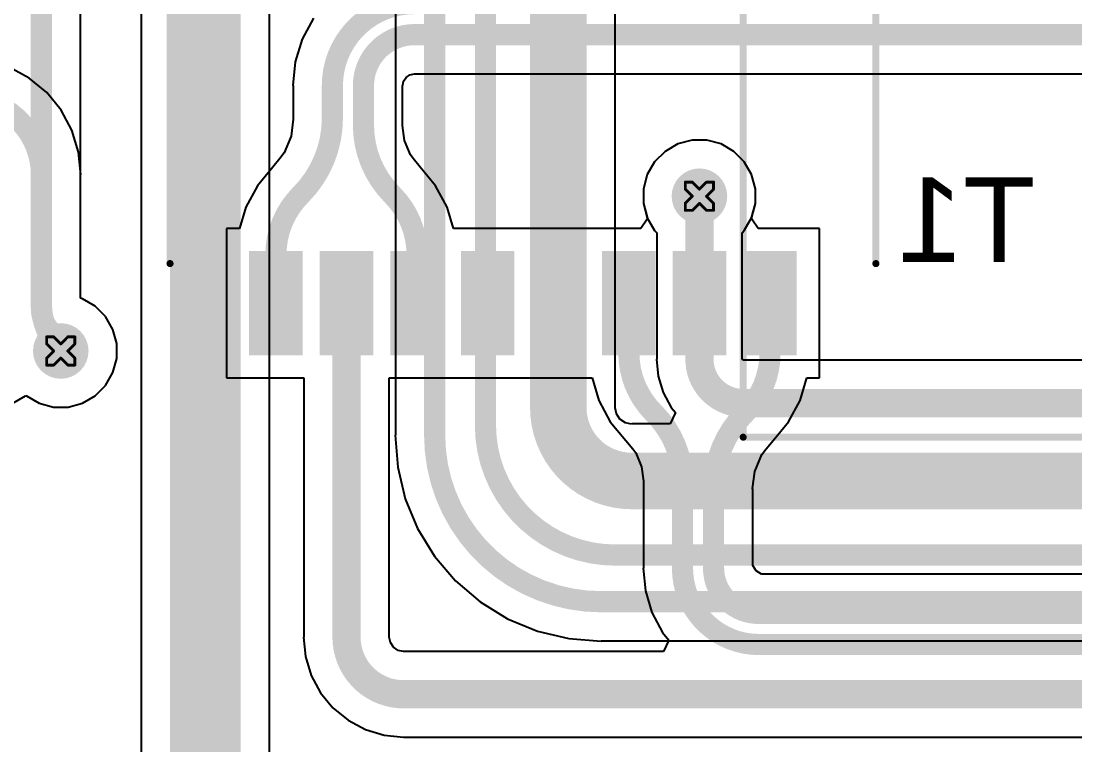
# Model space of a CAD drawing. Header units: inches. Extents: x 0 to 289, y 0 to 168.
# Drawn here: x 57.04 to 76, y 51.97 to 64.99 of the extents above; entities that cross this region are included whole.
import ezdxf

# ---------------------------------------------------------------- set-up
doc = ezdxf.new("R2010")
doc.units = ezdxf.units.IN
for name, color, linetype in [('Bottom Layer', 5, 'Continuous'), ('Bottom Overlay', 54, 'Continuous'), ('Bottom Paste', 16, 'Continuous'), ('Bottom Solder', 6, 'Continuous'), ('Drill Drawing', 1, 'Continuous'), ('Top Layer', 1, 'Continuous'), ('Top Overlay', 2, 'Continuous'), ('Via Holes', 16, 'Continuous')]:
    doc.layers.add(name, color=color, linetype=linetype)
doc.styles.add('Arial', font='', dxfattribs={"height": 0.2})
doc.styles.get('Arial').set_extended_font_data('Arial')

# ---------------------------------------------------------------- blocks, each defined once
blk = doc.blocks.new('H1102NLT_B_2')
at = {"layer": 'Bottom Layer'}
for points in [[(-5.1, 4.825), (-3.43, 4.825), (-3.43, 4.065), (-5.1, 4.065)], [(5.1, 4.065), (3.43, 4.065), (3.43, 4.825), (5.1, 4.825)], [(-5.1, 3.555), (-3.43, 3.555), (-3.43, 2.795), (-5.1, 2.795)], [(5.1, 2.795), (3.43, 2.795), (3.43, 3.555), (5.1, 3.555)], [(-5.1, 2.285), (-3.43, 2.285), (-3.43, 1.525), (-5.1, 1.525)], [(5.1, 1.525), (3.43, 1.525), (3.43, 2.285), (5.1, 2.285)], [(-5.1, 1.015), (-3.43, 1.015), (-3.43, 0.255), (-5.1, 0.255)], [(5.1, 0.255), (3.43, 0.255), (3.43, 1.015), (5.1, 1.015)], [(-5.1, -0.255), (-3.43, -0.255), (-3.43, -1.015), (-5.1, -1.015)], [(5.1, -1.015), (3.43, -1.015), (3.43, -0.255), (5.1, -0.255)], [(-5.1, -1.525), (-3.43, -1.525), (-3.43, -2.285), (-5.1, -2.285)], [(5.1, -2.285), (3.43, -2.285), (3.43, -1.525), (5.1, -1.525)], [(-5.1, -2.795), (-3.43, -2.795), (-3.43, -3.555), (-5.1, -3.555)], [(5.1, -3.555), (3.43, -3.555), (3.43, -2.795), (5.1, -2.795)], [(-5.1, -4.065), (-3.43, -4.065), (-3.43, -4.825), (-5.1, -4.825)], [(5.1, -4.825), (3.43, -4.825), (3.43, -4.065), (5.1, -4.065)]]:
    blk.add_hatch(color=5, dxfattribs=at).paths.add_polyline_path(points)
at = {"layer": 'Bottom Overlay'}
blk.add_hatch(color=54, dxfattribs=at).paths.add_polyline_path([(-3.226, -4.902), (-2.413, -4.902), (-2.413, -4.089), (-3.226, -4.089)])
at = {"layer": 'Bottom Paste'}
for points in [[(-5.1, 4.825), (-3.43, 4.825), (-3.43, 4.065), (-5.1, 4.065)], [(5.1, 4.065), (3.43, 4.065), (3.43, 4.825), (5.1, 4.825)], [(-5.1, 3.555), (-3.43, 3.555), (-3.43, 2.795), (-5.1, 2.795)], [(5.1, 2.795), (3.43, 2.795), (3.43, 3.555), (5.1, 3.555)], [(-5.1, 2.285), (-3.43, 2.285), (-3.43, 1.525), (-5.1, 1.525)], [(5.1, 1.525), (3.43, 1.525), (3.43, 2.285), (5.1, 2.285)], [(-5.1, 1.015), (-3.43, 1.015), (-3.43, 0.255), (-5.1, 0.255)], [(5.1, 0.255), (3.43, 0.255), (3.43, 1.015), (5.1, 1.015)], [(-5.1, -0.255), (-3.43, -0.255), (-3.43, -1.015), (-5.1, -1.015)], [(5.1, -1.015), (3.43, -1.015), (3.43, -0.255), (5.1, -0.255)], [(-5.1, -1.525), (-3.43, -1.525), (-3.43, -2.285), (-5.1, -2.285)], [(5.1, -2.285), (3.43, -2.285), (3.43, -1.525), (5.1, -1.525)], [(-5.1, -2.795), (-3.43, -2.795), (-3.43, -3.555), (-5.1, -3.555)], [(5.1, -3.555), (3.43, -3.555), (3.43, -2.795), (5.1, -2.795)], [(-5.1, -4.065), (-3.43, -4.065), (-3.43, -4.825), (-5.1, -4.825)], [(5.1, -4.825), (3.43, -4.825), (3.43, -4.065), (5.1, -4.065)]]:
    blk.add_hatch(color=16, dxfattribs=at).paths.add_polyline_path(points)
at = {"layer": 'Bottom Solder'}
for points in [[(-5.202, 4.927), (-3.328, 4.927), (-3.328, 3.963), (-5.202, 3.963)], [(5.202, 3.963), (3.328, 3.963), (3.328, 4.927), (5.202, 4.927)], [(-5.202, 3.657), (-3.328, 3.657), (-3.328, 2.693), (-5.202, 2.693)], [(5.202, 2.693), (3.328, 2.693), (3.328, 3.657), (5.202, 3.657)], [(-5.202, 2.387), (-3.328, 2.387), (-3.328, 1.423), (-5.202, 1.423)], [(5.202, 1.423), (3.328, 1.423), (3.328, 2.387), (5.202, 2.387)], [(-5.202, 1.117), (-3.328, 1.117), (-3.328, 0.153), (-5.202, 0.153)], [(5.202, 0.153), (3.328, 0.153), (3.328, 1.117), (5.202, 1.117)], [(-5.202, -0.153), (-3.328, -0.153), (-3.328, -1.117), (-5.202, -1.117)], [(5.202, -1.117), (3.328, -1.117), (3.328, -0.153), (5.202, -0.153)], [(-5.202, -1.423), (-3.328, -1.423), (-3.328, -2.387), (-5.202, -2.387)], [(5.202, -2.387), (3.328, -2.387), (3.328, -1.423), (5.202, -1.423)], [(-5.202, -2.693), (-3.328, -2.693), (-3.328, -3.657), (-5.202, -3.657)], [(5.202, -3.657), (3.328, -3.657), (3.328, -2.693), (5.202, -2.693)], [(-5.202, -3.963), (-3.328, -3.963), (-3.328, -4.927), (-5.202, -4.927)], [(5.202, -4.927), (3.328, -4.927), (3.328, -3.963), (5.202, -3.963)]]:
    blk.add_hatch(color=6, dxfattribs=at).paths.add_polyline_path(points)
at = {"layer": 'Bottom Overlay'}
for points in [[(3.555, 6.35, 0.127, 0.127, 0), (-3.555, 6.35, 0.127, 0.127, 0)], [(-5.484, -4.597, 0.254, 0.254, 0), (-5.484, -4.343, 0.254, 0.254, 0)], [(-5.357, -4.47, 0.254, 0.254, 0), (-5.484, -4.343, 0.254, 0.254, 0)], [(-5.484, -4.597, 0.254, 0.254, 0), (-5.357, -4.47, 0.254, 0.254, 0)], [(3.555, -6.35, 0.127, 0.127, 0), (-3.555, -6.35, 0.127, 0.127, 0)]]:
    blk.add_lwpolyline(points, format="xyseb", dxfattribs=at)
for points in [[(-3.587, 6.35, 0.0635, 0.0635, 1), (-3.523, 6.35, 0.0635, 0.0635, 1)], [(3.523, 6.35, 0.0635, 0.0635, 1), (3.587, 6.35, 0.0635, 0.0635, 1)], [(-5.548, -4.343, 0.127, 0.127, 1), (-5.421, -4.343, 0.127, 0.127, 1)], [(-5.548, -4.343, 0.127, 0.127, 1), (-5.421, -4.343, 0.127, 0.127, 1)], [(-5.421, -4.47, 0.127, 0.127, 1), (-5.294, -4.47, 0.127, 0.127, 1)], [(-5.421, -4.47, 0.127, 0.127, 1), (-5.294, -4.47, 0.127, 0.127, 1)], [(-5.548, -4.597, 0.127, 0.127, 1), (-5.421, -4.597, 0.127, 0.127, 1)], [(-5.548, -4.597, 0.127, 0.127, 1), (-5.421, -4.597, 0.127, 0.127, 1)], [(-3.587, -6.35, 0.0635, 0.0635, 1), (-3.523, -6.35, 0.0635, 0.0635, 1)], [(3.523, -6.35, 0.0635, 0.0635, 1), (3.587, -6.35, 0.0635, 0.0635, 1)]]:
    blk.add_lwpolyline(points, format="xyseb", close=True, dxfattribs=at)
blk = doc.blocks.new('NE8FBV_C5_LED_54')
at = {"layer": 'Top Overlay'}
for points in [[(-12.19, -16.63, 0.127, 0.127, 0), (-12.19, 14.021, 0.127, 0.127, 0)], [(-12.19, -16.63, 0.127, 0.127, 0), (12.91, -16.63, 0.127, 0.127, 0)]]:
    blk.add_lwpolyline(points, format="xyseb", dxfattribs=at)
blk.add_lwpolyline([(-12.222, -16.63, 0.0635, 0.0635, 1), (-12.158, -16.63, 0.0635, 0.0635, 1)], format="xyseb", close=True, dxfattribs=at)
blk.add_lwpolyline([(-12.222, -16.63, 0.0635, 0.0635, 1), (-12.158, -16.63, 0.0635, 0.0635, 1)], format="xyseb", close=True, dxfattribs=at)

msp = doc.modelspace()

# ---------------------------------------------------------------- hatches: boundary and pattern name
at = {"layer": 'Bottom Layer'}
h = msp.add_hatch(color=5, dxfattribs=at)
edge = h.paths.add_edge_path()
edge.add_arc((69.243, 61.837), 0.5, 0, 360)
h = msp.add_hatch(color=5, dxfattribs=at)
edge = h.paths.add_edge_path()
edge.add_arc((57.752, 59.055), 0.5, 0, 360)
at = {"layer": 'Top Layer'}
h = msp.add_hatch(color=1, dxfattribs=at)
edge = h.paths.add_edge_path()
edge.add_arc((69.243, 61.837), 0.5, 0, 360)
h = msp.add_hatch(color=1, dxfattribs=at)
edge = h.paths.add_edge_path()
edge.add_arc((57.752, 59.055), 0.5, 0, 360)
at = {"layer": 'Via Holes'}
h = msp.add_hatch(color=7, dxfattribs=at)
edge = h.paths.add_edge_path()
edge.add_arc((69.243, 61.837), 0.25, 0, 360)
h = msp.add_hatch(color=7, dxfattribs=at)
edge = h.paths.add_edge_path()
edge.add_arc((57.752, 59.055), 0.25, 0, 360)

# ---------------------------------------------------------------- linework, layer by layer
at = {"layer": 'Bottom Layer'}
for p, q in [((58.109, 60.003), (58.109, 67.156)), ((62.298, 65.039), (62.096, 64.661)), ((62.096, 64.661), (61.972, 64.251)), ((61.972, 64.251), (61.93, 63.825)), ((63.905, 63.825), (63.921, 63.905)), ((63.921, 63.905), (63.966, 63.973)), ((63.966, 63.973), (64.034, 64.019)), ((64.034, 64.019), (64.114, 64.035)), ((64.114, 64.035), (64.114, 64.037)), ((64.114, 64.037), (78.45, 64.037)), ((61.93, 63.825), (61.934, 63.825)), ((61.934, 63.825), (61.934, 63.24)), ((63.902, 63.118), (63.902, 63.825)), ((63.902, 63.825), (63.905, 63.825)), ((61.936, 63.225), (61.896, 62.916)), ((61.934, 63.24), (61.936, 63.225)), ((63.901, 63.108), (63.902, 63.118)), ((63.936, 62.839), (63.901, 63.108)), ((61.896, 62.916), (61.771, 62.615)), ((64.044, 62.58), (63.936, 62.839)), ((68.854, 62.776), (68.624, 62.643)), ((69.11, 62.845), (68.854, 62.776)), ((69.376, 62.845), (69.11, 62.845)), ((69.632, 62.776), (69.376, 62.845)), ((69.862, 62.643), (69.632, 62.776)), ((61.771, 62.615), (61.693, 62.513)), ((64.095, 62.513), (64.044, 62.58)), ((68.624, 62.643), (68.436, 62.456)), ((70.05, 62.456), (69.862, 62.643)), ((61.693, 62.513), (61.566, 62.362)), ((64.22, 62.362), (64.095, 62.513)), ((68.436, 62.456), (68.304, 62.226)), ((70.182, 62.226), (70.05, 62.456)), ((61.566, 62.362), (61.289, 62.025)), ((61.566, 62.362), (61.566, 62.362)), ((64.497, 62.025), (64.22, 62.362)), ((64.22, 62.362), (64.22, 62.362)), ((68.304, 62.226), (68.235, 61.97)), ((70.251, 61.97), (70.182, 62.226)), ((61.289, 62.025), (61.083, 61.64)), ((64.703, 61.64), (64.497, 62.025)), ((68.235, 61.97), (68.235, 61.704)), ((70.251, 61.704), (70.251, 61.97)), ((61.083, 61.64), (60.968, 61.259)), ((64.818, 61.259), (64.703, 61.64)), ((68.235, 61.704), (68.3, 61.462)), ((70.186, 61.462), (70.251, 61.704)), ((68.3, 61.462), (68.3, 61.425)), ((70.186, 61.425), (70.186, 61.462)), ((60.968, 61.259), (60.735, 61.259)), ((60.735, 61.259), (60.735, 58.573)), ((68.187, 61.259), (64.818, 61.259)), ((68.3, 61.425), (68.187, 61.259)), ((70.299, 61.259), (70.186, 61.425)), ((71.401, 61.259), (70.299, 61.259)), ((71.401, 58.573), (71.401, 61.259)), ((58.141, 59.994), (58.109, 60.003)), ((58.371, 59.862), (58.141, 59.994)), ((58.558, 59.674), (58.371, 59.862)), ((58.691, 59.444), (58.558, 59.674)), ((58.76, 59.188), (58.691, 59.444)), ((58.76, 58.922), (58.76, 59.188)), ((58.691, 58.666), (58.76, 58.922)), ((58.558, 58.436), (58.691, 58.666)), ((58.371, 58.248), (58.558, 58.436)), ((60.735, 58.573), (62.005, 58.573)), ((62.005, 58.573), (62.005, 58.573)), ((62.005, 58.573), (62.124, 58.573)), ((62.124, 58.573), (62.124, 53.911)), ((63.662, 53.911), (63.662, 58.573)), ((63.662, 58.573), (63.781, 58.573)), ((63.781, 58.573), (63.781, 58.573)), ((63.781, 58.573), (67.31, 58.573)), ((67.31, 58.573), (67.433, 58.167)), ((71.053, 58.167), (71.176, 58.573)), ((71.176, 58.573), (71.401, 58.573)), ((56.887, 58.116), (57.117, 58.248)), ((57.117, 58.248), (57.125, 58.256)), ((57.125, 58.256), (57.133, 58.248)), ((57.133, 58.248), (57.363, 58.116)), ((58.141, 58.116), (58.371, 58.248)), ((57.363, 58.116), (57.619, 58.047)), ((57.619, 58.047), (57.884, 58.047)), ((57.884, 58.047), (58.141, 58.116)), ((67.433, 58.167), (67.639, 57.782)), ((70.847, 57.782), (71.053, 58.167)), ((67.639, 57.782), (67.916, 57.444)), ((70.57, 57.444), (70.847, 57.782)), ((67.916, 57.444), (67.916, 57.444)), ((67.916, 57.444), (68.043, 57.294)), ((68.043, 57.294), (68.097, 57.223)), ((70.365, 57.191), (70.443, 57.293)), ((70.443, 57.293), (70.57, 57.444)), ((70.57, 57.444), (70.57, 57.444)), ((68.097, 57.223), (68.201, 56.973)), ((70.24, 56.89), (70.365, 57.191)), ((68.201, 56.973), (68.235, 56.714)), ((70.199, 56.581), (70.24, 56.89)), ((68.235, 56.714), (68.234, 56.706)), ((68.234, 56.706), (68.234, 55.151)), ((70.202, 56.566), (70.199, 56.581)), ((70.202, 55.196), (70.202, 56.566)), ((70.266, 55.105), (70.202, 55.196)), ((68.234, 55.151), (68.23, 55.151)), ((68.23, 55.151), (68.27, 54.745)), ((70.357, 55.041), (70.266, 55.105)), ((83.075, 55.041), (70.357, 55.041)), ((68.27, 54.745), (68.388, 54.354)), ((68.388, 54.354), (68.58, 53.994)), ((62.124, 53.911), (62.122, 53.911)), ((62.122, 53.911), (62.157, 53.56)), ((63.663, 53.911), (63.662, 53.911)), ((63.682, 53.812), (63.663, 53.911)), ((68.58, 53.994), (68.695, 53.855)), ((68.695, 53.855), (68.599, 53.651)), ((63.738, 53.728), (63.682, 53.812)), ((63.822, 53.672), (63.738, 53.728)), ((63.921, 53.653), (63.822, 53.672)), ((62.157, 53.56), (62.259, 53.222)), ((63.921, 53.651), (63.921, 53.653)), ((68.599, 53.651), (63.921, 53.651)), ((62.259, 53.222), (62.425, 52.911)), ((62.425, 52.911), (62.649, 52.639)), ((62.649, 52.639), (62.922, 52.415)), ((62.922, 52.415), (63.233, 52.249)), ((63.233, 52.249), (63.57, 52.147)), ((63.57, 52.147), (63.921, 52.112)), ((63.921, 52.112), (63.921, 52.114)), ((63.921, 52.114), (86.107, 52.114))]:
    msp.add_line(p, q, dxfattribs=at)
for points in [[(57.404, 59.816, 0.381, 0.381, 0), (57.404, 80.485, 0.381, 0.381, 0)], [(62.639, 63.825, 0.381, 0.381, -0.414214), (64.114, 65.301, 0.381, 0.381, 0)], [(63.198, 63.825, 0.381, 0.381, -0.414214), (64.114, 64.742, 0.381, 0.381, 0)], [(64.114, 64.742, 0.381, 0.381, 0), (78.45, 64.742, 0.381, 0.381, 0)], [(62.639, 63.24, 0.381, 0.381, 0), (62.639, 63.825, 0.381, 0.381, 0)], [(63.198, 63.118, 0.381, 0.381, 0), (63.198, 63.825, 0.381, 0.381, 0)], [(62.639, 63.24, 0.381, 0.381, -0.198912), (62.067, 61.86, 0.381, 0.381, 0)], [(63.706, 61.873, 0.381, 0.381, -0.196348), (63.198, 63.118, 0.381, 0.381, 0)], [(61.623, 60.787, 0.381, 0.381, -0.198912), (62.067, 61.86, 0.381, 0.381, 0)], [(63.718, 61.86, 0.381, 0.381, -0.002468), (63.706, 61.873, 0.381, 0.381, 0)], [(63.718, 61.86, 0.381, 0.381, -0.198912), (64.163, 60.787, 0.381, 0.381, 0)], [(69.243, 59.916, 0.508, 0.508, 0), (69.243, 61.837, 0.508, 0.508, 0)], [(61.623, 59.89, 0.381, 0.381, 0), (61.623, 60.787, 0.381, 0.381, 0)], [(64.163, 59.89, 0.381, 0.381, 0), (64.163, 60.787, 0.381, 0.381, 0)], [(62.893, 59.916, 0.508, 0.508, 0), (62.893, 60.173, 0.508, 0.508, 0)], [(62.893, 53.911, 0.508, 0.508, 0), (62.893, 59.916, 0.508, 0.508, 0)], [(67.973, 59.019, 0.381, 0.381, 0), (67.973, 59.916, 0.381, 0.381, 0)], [(70.513, 59.019, 0.381, 0.381, 0), (70.513, 59.916, 0.381, 0.381, 0)], [(57.578, 59.396, 0.381, 0.381, -0.198912), (57.404, 59.816, 0.381, 0.381, 0)], [(57.578, 59.396, 0.381, 0.381, 0), (57.633, 59.341, 0.381, 0.381, 0)], [(57.633, 59.341, 0.381, 0.381, -0.198912), (57.752, 59.055, 0.381, 0.381, 0)], [(68.417, 57.946, 0.381, 0.381, -0.198912), (67.973, 59.019, 0.381, 0.381, 0)], [(70.513, 59.019, 0.381, 0.381, -0.198912), (70.068, 57.946, 0.381, 0.381, 0)], [(68.417, 57.946, 0.381, 0.381, -0.002468), (68.43, 57.933, 0.381, 0.381, 0)], [(68.43, 57.933, 0.381, 0.381, -0.198912), (68.938, 56.706, 0.381, 0.381, 0)], [(69.497, 56.566, 0.381, 0.381, -0.198912), (70.068, 57.946, 0.381, 0.381, 0)], [(68.938, 55.151, 0.381, 0.381, 0), (68.938, 56.706, 0.381, 0.381, 0)], [(69.497, 55.151, 0.381, 0.381, 0), (69.497, 56.566, 0.381, 0.381, 0)], [(70.311, 53.778, 0.381, 0.381, -0.414214), (68.938, 55.151, 0.381, 0.381, 0)], [(70.311, 54.337, 0.381, 0.381, -0.414214), (69.497, 55.151, 0.381, 0.381, 0)], [(70.311, 54.337, 0.381, 0.381, 0), (83.075, 54.337, 0.381, 0.381, 0)], [(63.921, 52.883, 0.508, 0.508, -0.414214), (62.893, 53.911, 0.508, 0.508, 0)], [(70.311, 53.778, 0.381, 0.381, 0), (83.09, 53.778, 0.381, 0.381, 0)], [(63.921, 52.883, 0.508, 0.508, 0), (86.107, 52.883, 0.508, 0.508, 0)]]:
    msp.add_lwpolyline(points, format="xyseb", dxfattribs=at)
for points in [[(64.019, 64.742, 0.191, 0.191, 1), (64.21, 64.742, 0.191, 0.191, 1)], [(64.019, 64.742, 0.191, 0.191, 1), (64.21, 64.742, 0.191, 0.191, 1)], [(62.544, 63.825, 0.191, 0.191, 1), (62.734, 63.825, 0.191, 0.191, 1)], [(62.544, 63.825, 0.191, 0.191, 1), (62.734, 63.825, 0.191, 0.191, 1)], [(63.103, 63.825, 0.191, 0.191, 1), (63.293, 63.825, 0.191, 0.191, 1)], [(63.103, 63.825, 0.191, 0.191, 1), (63.293, 63.825, 0.191, 0.191, 1)], [(62.544, 63.24, 0.191, 0.191, 1), (62.734, 63.24, 0.191, 0.191, 1)], [(62.544, 63.24, 0.191, 0.191, 1), (62.734, 63.24, 0.191, 0.191, 1)], [(63.103, 63.118, 0.191, 0.191, 1), (63.293, 63.118, 0.191, 0.191, 1)], [(63.103, 63.118, 0.191, 0.191, 1), (63.293, 63.118, 0.191, 0.191, 1)], [(61.972, 61.86, 0.191, 0.191, 1), (62.163, 61.86, 0.191, 0.191, 1)], [(61.972, 61.86, 0.191, 0.191, 1), (62.163, 61.86, 0.191, 0.191, 1)], [(63.611, 61.873, 0.191, 0.191, 1), (63.801, 61.873, 0.191, 0.191, 1)], [(63.611, 61.873, 0.191, 0.191, 1), (63.801, 61.873, 0.191, 0.191, 1)], [(63.623, 61.86, 0.191, 0.191, 1), (63.814, 61.86, 0.191, 0.191, 1)], [(63.623, 61.86, 0.191, 0.191, 1), (63.814, 61.86, 0.191, 0.191, 1)], [(69.116, 61.837, 0.254, 0.254, 1), (69.37, 61.837, 0.254, 0.254, 1)], [(61.528, 60.787, 0.191, 0.191, 1), (61.718, 60.787, 0.191, 0.191, 1)], [(61.528, 60.787, 0.191, 0.191, 1), (61.718, 60.787, 0.191, 0.191, 1)], [(64.068, 60.787, 0.191, 0.191, 1), (64.258, 60.787, 0.191, 0.191, 1)], [(64.068, 60.787, 0.191, 0.191, 1), (64.258, 60.787, 0.191, 0.191, 1)], [(62.766, 60.173, 0.254, 0.254, 1), (63.02, 60.173, 0.254, 0.254, 1)], [(62.766, 59.916, 0.254, 0.254, 1), (63.02, 59.916, 0.254, 0.254, 1)], [(62.766, 59.916, 0.254, 0.254, 1), (63.02, 59.916, 0.254, 0.254, 1)], [(67.878, 59.916, 0.191, 0.191, 1), (68.068, 59.916, 0.191, 0.191, 1)], [(69.116, 59.916, 0.254, 0.254, 1), (69.37, 59.916, 0.254, 0.254, 1)], [(70.418, 59.916, 0.191, 0.191, 1), (70.608, 59.916, 0.191, 0.191, 1)], [(57.309, 59.816, 0.191, 0.191, 1), (57.499, 59.816, 0.191, 0.191, 1)], [(57.309, 59.816, 0.191, 0.191, 1), (57.499, 59.816, 0.191, 0.191, 1)], [(61.528, 59.89, 0.191, 0.191, 1), (61.718, 59.89, 0.191, 0.191, 1)], [(64.068, 59.89, 0.191, 0.191, 1), (64.258, 59.89, 0.191, 0.191, 1)], [(57.483, 59.396, 0.191, 0.191, 1), (57.673, 59.396, 0.191, 0.191, 1)], [(57.483, 59.396, 0.191, 0.191, 1), (57.673, 59.396, 0.191, 0.191, 1)], [(57.538, 59.341, 0.191, 0.191, 1), (57.728, 59.341, 0.191, 0.191, 1)], [(57.538, 59.341, 0.191, 0.191, 1), (57.728, 59.341, 0.191, 0.191, 1)], [(57.656, 59.055, 0.191, 0.191, 1), (57.847, 59.055, 0.191, 0.191, 1)], [(67.878, 59.019, 0.191, 0.191, 1), (68.068, 59.019, 0.191, 0.191, 1)], [(67.878, 59.019, 0.191, 0.191, 1), (68.068, 59.019, 0.191, 0.191, 1)], [(70.418, 59.019, 0.191, 0.191, 1), (70.608, 59.019, 0.191, 0.191, 1)], [(70.418, 59.019, 0.191, 0.191, 1), (70.608, 59.019, 0.191, 0.191, 1)], [(68.322, 57.946, 0.191, 0.191, 1), (68.513, 57.946, 0.191, 0.191, 1)], [(68.322, 57.946, 0.191, 0.191, 1), (68.513, 57.946, 0.191, 0.191, 1)], [(68.335, 57.933, 0.191, 0.191, 1), (68.525, 57.933, 0.191, 0.191, 1)], [(68.335, 57.933, 0.191, 0.191, 1), (68.525, 57.933, 0.191, 0.191, 1)], [(69.973, 57.946, 0.191, 0.191, 1), (70.164, 57.946, 0.191, 0.191, 1)], [(69.973, 57.946, 0.191, 0.191, 1), (70.164, 57.946, 0.191, 0.191, 1)], [(68.843, 56.706, 0.191, 0.191, 1), (69.033, 56.706, 0.191, 0.191, 1)], [(68.843, 56.706, 0.191, 0.191, 1), (69.033, 56.706, 0.191, 0.191, 1)], [(69.402, 56.566, 0.191, 0.191, 1), (69.592, 56.566, 0.191, 0.191, 1)], [(69.402, 56.566, 0.191, 0.191, 1), (69.592, 56.566, 0.191, 0.191, 1)], [(68.843, 55.151, 0.191, 0.191, 1), (69.033, 55.151, 0.191, 0.191, 1)], [(68.843, 55.151, 0.191, 0.191, 1), (69.033, 55.151, 0.191, 0.191, 1)], [(69.402, 55.151, 0.191, 0.191, 1), (69.592, 55.151, 0.191, 0.191, 1)], [(69.402, 55.151, 0.191, 0.191, 1), (69.592, 55.151, 0.191, 0.191, 1)], [(70.216, 54.337, 0.191, 0.191, 1), (70.406, 54.337, 0.191, 0.191, 1)], [(70.216, 54.337, 0.191, 0.191, 1), (70.406, 54.337, 0.191, 0.191, 1)], [(62.766, 53.911, 0.254, 0.254, 1), (63.02, 53.911, 0.254, 0.254, 1)], [(62.766, 53.911, 0.254, 0.254, 1), (63.02, 53.911, 0.254, 0.254, 1)], [(70.216, 53.778, 0.191, 0.191, 1), (70.406, 53.778, 0.191, 0.191, 1)], [(70.216, 53.778, 0.191, 0.191, 1), (70.406, 53.778, 0.191, 0.191, 1)], [(63.794, 52.883, 0.254, 0.254, 1), (64.048, 52.883, 0.254, 0.254, 1)], [(63.794, 52.883, 0.254, 0.254, 1), (64.048, 52.883, 0.254, 0.254, 1)]]:
    msp.add_lwpolyline(points, format="xyseb", close=True, dxfattribs=at)
at = {"layer": 'Drill Drawing'}
for points in [[(68.989, 61.964, 0.0508, 0.0508, 0), (68.989, 62.091, 0.0508, 0.0508, 0)], [(68.989, 62.091, 0.0508, 0.0508, 0), (69.116, 62.091, 0.0508, 0.0508, 0)], [(69.116, 62.091, 0.0508, 0.0508, 0), (69.243, 61.964, 0.0508, 0.0508, 0)], [(69.243, 61.964, 0.0508, 0.0508, 0), (69.37, 62.091, 0.0508, 0.0508, 0)], [(69.37, 62.091, 0.0508, 0.0508, 0), (69.497, 62.091, 0.0508, 0.0508, 0)], [(69.497, 61.964, 0.0508, 0.0508, 0), (69.497, 62.091, 0.0508, 0.0508, 0)], [(68.989, 61.964, 0.0508, 0.0508, 0), (69.116, 61.837, 0.0508, 0.0508, 0)], [(68.989, 61.71, 0.0508, 0.0508, 0), (69.116, 61.837, 0.0508, 0.0508, 0)], [(69.37, 61.837, 0.0508, 0.0508, 0), (69.497, 61.964, 0.0508, 0.0508, 0)], [(69.37, 61.837, 0.0508, 0.0508, 0), (69.497, 61.71, 0.0508, 0.0508, 0)], [(68.989, 61.583, 0.0508, 0.0508, 0), (68.989, 61.71, 0.0508, 0.0508, 0)], [(69.116, 61.583, 0.0508, 0.0508, 0), (69.243, 61.71, 0.0508, 0.0508, 0)], [(69.243, 61.71, 0.0508, 0.0508, 0), (69.37, 61.583, 0.0508, 0.0508, 0)], [(69.497, 61.583, 0.0508, 0.0508, 0), (69.497, 61.71, 0.0508, 0.0508, 0)], [(68.989, 61.583, 0.0508, 0.0508, 0), (69.116, 61.583, 0.0508, 0.0508, 0)], [(69.37, 61.583, 0.0508, 0.0508, 0), (69.497, 61.583, 0.0508, 0.0508, 0)], [(57.498, 59.182, 0.0508, 0.0508, 0), (57.498, 59.309, 0.0508, 0.0508, 0)], [(57.498, 59.309, 0.0508, 0.0508, 0), (57.625, 59.309, 0.0508, 0.0508, 0)], [(57.498, 59.182, 0.0508, 0.0508, 0), (57.625, 59.055, 0.0508, 0.0508, 0)], [(57.625, 59.309, 0.0508, 0.0508, 0), (57.752, 59.182, 0.0508, 0.0508, 0)], [(57.752, 59.182, 0.0508, 0.0508, 0), (57.879, 59.309, 0.0508, 0.0508, 0)], [(57.879, 59.309, 0.0508, 0.0508, 0), (58.006, 59.309, 0.0508, 0.0508, 0)], [(57.879, 59.055, 0.0508, 0.0508, 0), (58.006, 59.182, 0.0508, 0.0508, 0)], [(58.006, 59.182, 0.0508, 0.0508, 0), (58.006, 59.309, 0.0508, 0.0508, 0)], [(57.498, 58.928, 0.0508, 0.0508, 0), (57.625, 59.055, 0.0508, 0.0508, 0)], [(57.879, 59.055, 0.0508, 0.0508, 0), (58.006, 58.928, 0.0508, 0.0508, 0)], [(57.498, 58.801, 0.0508, 0.0508, 0), (57.498, 58.928, 0.0508, 0.0508, 0)], [(57.498, 58.801, 0.0508, 0.0508, 0), (57.625, 58.801, 0.0508, 0.0508, 0)], [(57.625, 58.801, 0.0508, 0.0508, 0), (57.752, 58.928, 0.0508, 0.0508, 0)], [(57.752, 58.928, 0.0508, 0.0508, 0), (57.879, 58.801, 0.0508, 0.0508, 0)], [(57.879, 58.801, 0.0508, 0.0508, 0), (58.006, 58.801, 0.0508, 0.0508, 0)], [(58.006, 58.801, 0.0508, 0.0508, 0), (58.006, 58.928, 0.0508, 0.0508, 0)]]:
    msp.add_lwpolyline(points, format="xyseb", dxfattribs=at)
for points in [[(68.976, 62.091, 0.0254, 0.0254, 1), (69.002, 62.091, 0.0254, 0.0254, 1)], [(68.976, 62.091, 0.0254, 0.0254, 1), (69.002, 62.091, 0.0254, 0.0254, 1)], [(69.103, 62.091, 0.0254, 0.0254, 1), (69.129, 62.091, 0.0254, 0.0254, 1)], [(69.103, 62.091, 0.0254, 0.0254, 1), (69.129, 62.091, 0.0254, 0.0254, 1)], [(69.357, 62.091, 0.0254, 0.0254, 1), (69.383, 62.091, 0.0254, 0.0254, 1)], [(69.357, 62.091, 0.0254, 0.0254, 1), (69.383, 62.091, 0.0254, 0.0254, 1)], [(69.484, 62.091, 0.0254, 0.0254, 1), (69.51, 62.091, 0.0254, 0.0254, 1)], [(69.484, 62.091, 0.0254, 0.0254, 1), (69.51, 62.091, 0.0254, 0.0254, 1)], [(68.976, 61.964, 0.0254, 0.0254, 1), (69.002, 61.964, 0.0254, 0.0254, 1)], [(68.976, 61.964, 0.0254, 0.0254, 1), (69.002, 61.964, 0.0254, 0.0254, 1)], [(69.103, 61.837, 0.0254, 0.0254, 1), (69.129, 61.837, 0.0254, 0.0254, 1)], [(69.103, 61.837, 0.0254, 0.0254, 1), (69.129, 61.837, 0.0254, 0.0254, 1)], [(69.23, 61.964, 0.0254, 0.0254, 1), (69.256, 61.964, 0.0254, 0.0254, 1)], [(69.23, 61.964, 0.0254, 0.0254, 1), (69.256, 61.964, 0.0254, 0.0254, 1)], [(69.357, 61.837, 0.0254, 0.0254, 1), (69.383, 61.837, 0.0254, 0.0254, 1)], [(69.357, 61.837, 0.0254, 0.0254, 1), (69.383, 61.837, 0.0254, 0.0254, 1)], [(69.484, 61.964, 0.0254, 0.0254, 1), (69.51, 61.964, 0.0254, 0.0254, 1)], [(69.484, 61.964, 0.0254, 0.0254, 1), (69.51, 61.964, 0.0254, 0.0254, 1)], [(68.976, 61.71, 0.0254, 0.0254, 1), (69.002, 61.71, 0.0254, 0.0254, 1)], [(68.976, 61.71, 0.0254, 0.0254, 1), (69.002, 61.71, 0.0254, 0.0254, 1)], [(69.23, 61.71, 0.0254, 0.0254, 1), (69.256, 61.71, 0.0254, 0.0254, 1)], [(69.23, 61.71, 0.0254, 0.0254, 1), (69.256, 61.71, 0.0254, 0.0254, 1)], [(69.484, 61.71, 0.0254, 0.0254, 1), (69.51, 61.71, 0.0254, 0.0254, 1)], [(69.484, 61.71, 0.0254, 0.0254, 1), (69.51, 61.71, 0.0254, 0.0254, 1)], [(68.976, 61.583, 0.0254, 0.0254, 1), (69.002, 61.583, 0.0254, 0.0254, 1)], [(68.976, 61.583, 0.0254, 0.0254, 1), (69.002, 61.583, 0.0254, 0.0254, 1)], [(69.103, 61.583, 0.0254, 0.0254, 1), (69.129, 61.583, 0.0254, 0.0254, 1)], [(69.103, 61.583, 0.0254, 0.0254, 1), (69.129, 61.583, 0.0254, 0.0254, 1)], [(69.357, 61.583, 0.0254, 0.0254, 1), (69.383, 61.583, 0.0254, 0.0254, 1)], [(69.357, 61.583, 0.0254, 0.0254, 1), (69.383, 61.583, 0.0254, 0.0254, 1)], [(69.484, 61.583, 0.0254, 0.0254, 1), (69.51, 61.583, 0.0254, 0.0254, 1)], [(69.484, 61.583, 0.0254, 0.0254, 1), (69.51, 61.583, 0.0254, 0.0254, 1)], [(57.485, 59.309, 0.0254, 0.0254, 1), (57.51, 59.309, 0.0254, 0.0254, 1)], [(57.485, 59.309, 0.0254, 0.0254, 1), (57.51, 59.309, 0.0254, 0.0254, 1)], [(57.485, 59.182, 0.0254, 0.0254, 1), (57.51, 59.182, 0.0254, 0.0254, 1)], [(57.485, 59.182, 0.0254, 0.0254, 1), (57.51, 59.182, 0.0254, 0.0254, 1)], [(57.612, 59.309, 0.0254, 0.0254, 1), (57.637, 59.309, 0.0254, 0.0254, 1)], [(57.612, 59.309, 0.0254, 0.0254, 1), (57.637, 59.309, 0.0254, 0.0254, 1)], [(57.739, 59.182, 0.0254, 0.0254, 1), (57.764, 59.182, 0.0254, 0.0254, 1)], [(57.739, 59.182, 0.0254, 0.0254, 1), (57.764, 59.182, 0.0254, 0.0254, 1)], [(57.866, 59.309, 0.0254, 0.0254, 1), (57.891, 59.309, 0.0254, 0.0254, 1)], [(57.866, 59.309, 0.0254, 0.0254, 1), (57.891, 59.309, 0.0254, 0.0254, 1)], [(57.993, 59.309, 0.0254, 0.0254, 1), (58.018, 59.309, 0.0254, 0.0254, 1)], [(57.993, 59.309, 0.0254, 0.0254, 1), (58.018, 59.309, 0.0254, 0.0254, 1)], [(57.993, 59.182, 0.0254, 0.0254, 1), (58.018, 59.182, 0.0254, 0.0254, 1)], [(57.993, 59.182, 0.0254, 0.0254, 1), (58.018, 59.182, 0.0254, 0.0254, 1)], [(57.612, 59.055, 0.0254, 0.0254, 1), (57.637, 59.055, 0.0254, 0.0254, 1)], [(57.612, 59.055, 0.0254, 0.0254, 1), (57.637, 59.055, 0.0254, 0.0254, 1)], [(57.866, 59.055, 0.0254, 0.0254, 1), (57.891, 59.055, 0.0254, 0.0254, 1)], [(57.866, 59.055, 0.0254, 0.0254, 1), (57.891, 59.055, 0.0254, 0.0254, 1)], [(57.485, 58.928, 0.0254, 0.0254, 1), (57.51, 58.928, 0.0254, 0.0254, 1)], [(57.485, 58.928, 0.0254, 0.0254, 1), (57.51, 58.928, 0.0254, 0.0254, 1)], [(57.485, 58.801, 0.0254, 0.0254, 1), (57.51, 58.801, 0.0254, 0.0254, 1)], [(57.485, 58.801, 0.0254, 0.0254, 1), (57.51, 58.801, 0.0254, 0.0254, 1)], [(57.612, 58.801, 0.0254, 0.0254, 1), (57.637, 58.801, 0.0254, 0.0254, 1)], [(57.612, 58.801, 0.0254, 0.0254, 1), (57.637, 58.801, 0.0254, 0.0254, 1)], [(57.739, 58.928, 0.0254, 0.0254, 1), (57.764, 58.928, 0.0254, 0.0254, 1)], [(57.739, 58.928, 0.0254, 0.0254, 1), (57.764, 58.928, 0.0254, 0.0254, 1)], [(57.866, 58.801, 0.0254, 0.0254, 1), (57.891, 58.801, 0.0254, 0.0254, 1)], [(57.866, 58.801, 0.0254, 0.0254, 1), (57.891, 58.801, 0.0254, 0.0254, 1)], [(57.993, 58.928, 0.0254, 0.0254, 1), (58.018, 58.928, 0.0254, 0.0254, 1)], [(57.993, 58.928, 0.0254, 0.0254, 1), (58.018, 58.928, 0.0254, 0.0254, 1)], [(57.993, 58.801, 0.0254, 0.0254, 1), (58.018, 58.801, 0.0254, 0.0254, 1)], [(57.993, 58.801, 0.0254, 0.0254, 1), (58.018, 58.801, 0.0254, 0.0254, 1)]]:
    msp.add_lwpolyline(points, format="xyseb", close=True, dxfattribs=at)
at = {"layer": 'Top Layer'}
for p, q in [((63.774, 83.004), (63.774, 57.544)), ((59.2, 73.417), (59.2, 50.682)), ((61.506, 50.682), (61.506, 73.417)), ((67.728, 58.039), (67.728, 72.209)), ((57.183, 63.962), (56.821, 64.155)), ((57.5, 63.702), (57.183, 63.962)), ((57.76, 63.385), (57.5, 63.702)), ((57.953, 63.023), (57.76, 63.385)), ((58.072, 62.631), (57.953, 63.023)), ((68.854, 62.776), (68.624, 62.643)), ((69.11, 62.845), (68.854, 62.776)), ((69.376, 62.845), (69.11, 62.845)), ((69.632, 62.776), (69.376, 62.845)), ((69.862, 62.643), (69.632, 62.776)), ((58.113, 62.223), (58.072, 62.631)), ((68.624, 62.643), (68.436, 62.456)), ((70.05, 62.456), (69.862, 62.643)), ((68.436, 62.456), (68.304, 62.226)), ((70.182, 62.226), (70.05, 62.456)), ((58.109, 60.003), (58.109, 62.223)), ((58.109, 62.223), (58.113, 62.223)), ((68.304, 62.226), (68.235, 61.97)), ((70.251, 61.97), (70.182, 62.226)), ((68.235, 61.97), (68.235, 61.704)), ((70.251, 61.704), (70.251, 61.97)), ((68.235, 61.704), (68.304, 61.448)), ((70.182, 61.448), (70.251, 61.704)), ((68.304, 61.448), (68.436, 61.218)), ((70.05, 61.218), (70.182, 61.448)), ((68.436, 61.218), (68.474, 61.18)), ((68.474, 61.18), (68.474, 58.906)), ((70.012, 61.18), (70.05, 61.218)), ((70.012, 58.906), (70.012, 61.18)), ((58.141, 59.994), (58.109, 60.003)), ((58.371, 59.862), (58.141, 59.994)), ((58.558, 59.674), (58.371, 59.862)), ((58.691, 59.444), (58.558, 59.674)), ((58.76, 59.188), (58.691, 59.444)), ((58.76, 58.922), (58.76, 59.188)), ((58.691, 58.666), (58.76, 58.922)), ((68.474, 58.906), (68.473, 58.906)), ((68.473, 58.906), (68.503, 58.602)), ((70.017, 58.906), (70.012, 58.906)), ((70.021, 58.896), (70.017, 58.906)), ((70.03, 58.892), (70.021, 58.896)), ((70.03, 58.887), (70.03, 58.892)), ((80.876, 58.887), (70.03, 58.887)), ((58.558, 58.436), (58.691, 58.666)), ((68.503, 58.602), (68.592, 58.31)), ((58.371, 58.248), (58.558, 58.436)), ((56.887, 58.116), (57.117, 58.248)), ((57.117, 58.248), (57.125, 58.256)), ((57.125, 58.256), (57.133, 58.248)), ((57.133, 58.248), (57.363, 58.116)), ((58.141, 58.116), (58.371, 58.248)), ((68.592, 58.31), (68.736, 58.041)), ((57.363, 58.116), (57.619, 58.047)), ((57.619, 58.047), (57.884, 58.047)), ((57.884, 58.047), (58.141, 58.116)), ((67.727, 58.033), (67.728, 58.039)), ((67.749, 57.925), (67.727, 58.033)), ((68.736, 58.041), (68.814, 57.946)), ((67.813, 57.828), (67.749, 57.925)), ((68.814, 57.946), (68.718, 57.743)), ((67.91, 57.763), (67.813, 57.828)), ((68.018, 57.742), (67.91, 57.763)), ((68.024, 57.743), (68.018, 57.742)), ((68.718, 57.743), (68.024, 57.743)), ((63.774, 57.544), (63.769, 57.544)), ((63.769, 57.544), (63.815, 56.964)), ((63.815, 56.964), (63.95, 56.398)), ((63.95, 56.398), (64.173, 55.861)), ((64.173, 55.861), (64.477, 55.365)), ((64.477, 55.365), (64.854, 54.923)), ((64.854, 54.923), (65.297, 54.545)), ((65.297, 54.545), (65.792, 54.241)), ((65.792, 54.241), (66.33, 54.019)), ((66.33, 54.019), (66.895, 53.883)), ((66.895, 53.883), (67.475, 53.838)), ((67.475, 53.838), (67.475, 53.843)), ((67.475, 53.843), (131.179, 53.843))]:
    msp.add_line(p, q, dxfattribs=at)
for points in [[(65.393, 57.719, 0.381, 0.381, 0), (65.393, 90.318, 0.381, 0.381, 0)], [(64.479, 57.544, 0.381, 0.381, 0), (64.479, 90.201, 0.381, 0.381, 0)], [(60.353, 50.682, 1.27, 1.27, 0), (60.353, 73.417, 1.27, 1.27, 0)], [(66.703, 58.039, 1.016, 1.016, 0), (66.703, 72.209, 1.016, 1.016, 0)], [(56.021, 63.606, 0.381, 0.381, -0.414214), (57.404, 62.223, 0.381, 0.381, 0)], [(57.404, 59.894, 0.381, 0.381, 0), (57.404, 62.223, 0.381, 0.381, 0)], [(69.243, 58.906, 0.508, 0.508, 0), (69.243, 61.837, 0.508, 0.508, 0)], [(57.752, 59.055, 0.381, 0.381, -0.198912), (57.404, 59.894, 0.381, 0.381, 0)], [(70.03, 58.119, 0.508, 0.508, -0.414214), (69.243, 58.906, 0.508, 0.508, 0)], [(68.024, 56.718, 1.016, 1.016, -0.414214), (66.703, 58.039, 1.016, 1.016, 0)], [(70.03, 58.119, 0.508, 0.508, 0), (80.989, 58.119, 0.508, 0.508, 0)], [(67.726, 55.386, 0.381, 0.381, -0.414214), (65.393, 57.719, 0.381, 0.381, 0)], [(67.475, 54.547, 0.381, 0.381, -0.414214), (64.479, 57.544, 0.381, 0.381, 0)], [(68.024, 56.718, 1.016, 1.016, 0), (98.417, 56.718, 1.016, 1.016, 0)], [(67.726, 55.386, 0.381, 0.381, 0), (130.954, 55.386, 0.381, 0.381, 0)], [(67.475, 54.547, 0.381, 0.381, 0), (131.179, 54.547, 0.381, 0.381, 0)]]:
    msp.add_lwpolyline(points, format="xyseb", dxfattribs=at)
for points in [[(57.309, 62.223, 0.191, 0.191, 1), (57.499, 62.223, 0.191, 0.191, 1)], [(57.309, 62.223, 0.191, 0.191, 1), (57.499, 62.223, 0.191, 0.191, 1)], [(69.116, 61.837, 0.254, 0.254, 1), (69.37, 61.837, 0.254, 0.254, 1)], [(57.309, 59.894, 0.191, 0.191, 1), (57.499, 59.894, 0.191, 0.191, 1)], [(57.309, 59.894, 0.191, 0.191, 1), (57.499, 59.894, 0.191, 0.191, 1)], [(57.656, 59.055, 0.191, 0.191, 1), (57.847, 59.055, 0.191, 0.191, 1)], [(69.116, 58.906, 0.254, 0.254, 1), (69.37, 58.906, 0.254, 0.254, 1)], [(69.116, 58.906, 0.254, 0.254, 1), (69.37, 58.906, 0.254, 0.254, 1)], [(66.449, 58.039, 0.508, 0.508, 1), (66.957, 58.039, 0.508, 0.508, 1)], [(66.449, 58.039, 0.508, 0.508, 1), (66.957, 58.039, 0.508, 0.508, 1)], [(69.903, 58.119, 0.254, 0.254, 1), (70.157, 58.119, 0.254, 0.254, 1)], [(69.903, 58.119, 0.254, 0.254, 1), (70.157, 58.119, 0.254, 0.254, 1)], [(65.298, 57.719, 0.191, 0.191, 1), (65.488, 57.719, 0.191, 0.191, 1)], [(65.298, 57.719, 0.191, 0.191, 1), (65.488, 57.719, 0.191, 0.191, 1)], [(64.384, 57.544, 0.191, 0.191, 1), (64.574, 57.544, 0.191, 0.191, 1)], [(64.384, 57.544, 0.191, 0.191, 1), (64.574, 57.544, 0.191, 0.191, 1)], [(67.77, 56.718, 0.508, 0.508, 1), (68.278, 56.718, 0.508, 0.508, 1)], [(67.77, 56.718, 0.508, 0.508, 1), (68.278, 56.718, 0.508, 0.508, 1)], [(67.63, 55.386, 0.191, 0.191, 1), (67.821, 55.386, 0.191, 0.191, 1)], [(67.63, 55.386, 0.191, 0.191, 1), (67.821, 55.386, 0.191, 0.191, 1)], [(67.38, 54.547, 0.191, 0.191, 1), (67.57, 54.547, 0.191, 0.191, 1)], [(67.38, 54.547, 0.191, 0.191, 1), (67.57, 54.547, 0.191, 0.191, 1)]]:
    msp.add_lwpolyline(points, format="xyseb", close=True, dxfattribs=at)

# ---------------------------------------------------------------- block references
msp.add_blockref('NE8FBV_C5_LED_54', (82.22, 74.135))
at = {"rotation": 270}
msp.add_blockref('H1102NLT_B_2', (66.068, 64.181), dxfattribs=at)

# ---------------------------------------------------------------- texts
at = {"layer": 'Bottom Overlay', "style": 'Arial', "text_generation_flag": 2}
msp.add_text('T1', height=1.524, dxfattribs=at).set_placement((75.285, 60.655))

doc.saveas('drawing.dxf')
